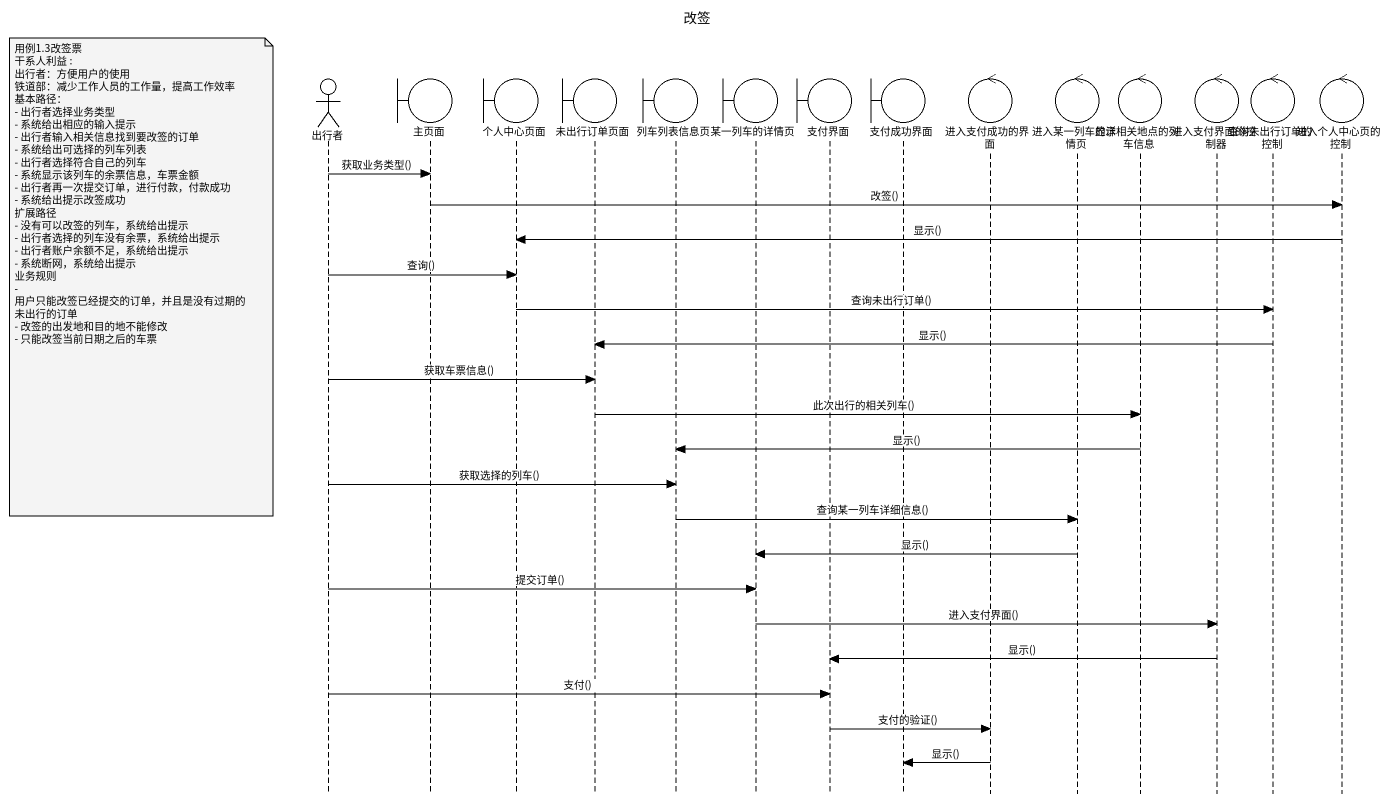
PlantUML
@startuml
title 改签
hide footbox
actor 出行者
boundary 主页面
boundary 个人中心页面
boundary 未出行订单页面
boundary 列车列表信息页
boundary 某一列车的详情页
boundary 支付界面
boundary 支付成功界面
control 进入支付成功的界面
control 进入某一列车的详情页
control 显示相关地点的列车信息
control 进入支付界面的控制器
control 查询未出行订单的控制
control 进入个人中心页的控制

出行者 -> 主页面 : 获取业务类型()
主页面 -> 进入个人中心页的控制 : 改签()
进入个人中心页的控制 -> 个人中心页面 : 显示()
出行者 -> 个人中心页面 : 查询()
note left of 出行者
  用例1.3改签票
  干系人利益 :
  出行者：方便用户的使用
  铁道部：减少工作人员的工作量，提高工作效率
  基本路径：
  - 出行者选择业务类型
  - 系统给出相应的输入提示
  - 出行者输入相关信息找到要改签的订单
  - 系统给出可选择的列车列表
  - 出行者选择符合自己的列车
  - 系统显示该列车的余票信息，车票金额
  - 出行者再一次提交订单，进行付款，付款成功
  - 系统给出提示改签成功
  扩展路径
  - 没有可以改签的列车，系统给出提示
  - 出行者选择的列车没有余票，系统给出提示
  - 出行者账户余额不足，系统给出提示
  - 系统断网，系统给出提示
  业务规则
  - 用户只能改签已经提交的订单，并且是没有过期的未出行的订单
  - 改签的出发地和目的地不能修改
  - 只能改签当前日期之后的车票
end note
个人中心页面 -> 查询未出行订单的控制 : 查询未出行订单()
查询未出行订单的控制 -> 未出行订单页面 : 显示()
出行者 -> 未出行订单页面 : 获取车票信息()
未出行订单页面 -> 显示相关地点的列车信息 : 此次出行的相关列车()
显示相关地点的列车信息 -> 列车列表信息页 : 显示()
出行者 -> 列车列表信息页 : 获取选择的列车()
列车列表信息页 -> 进入某一列车的详情页 : 查询某一列车详细信息()
进入某一列车的详情页 -> 某一列车的详情页 : 显示()
出行者 -> 某一列车的详情页 : 提交订单()
某一列车的详情页 -> 进入支付界面的控制器 : 进入支付界面()
进入支付界面的控制器 -> 支付界面 : 显示()
出行者 -> 支付界面 : 支付()
支付界面 -> 进入支付成功的界面 : 支付的验证()
进入支付成功的界面 -> 支付成功界面 : 显示()
@enduml
